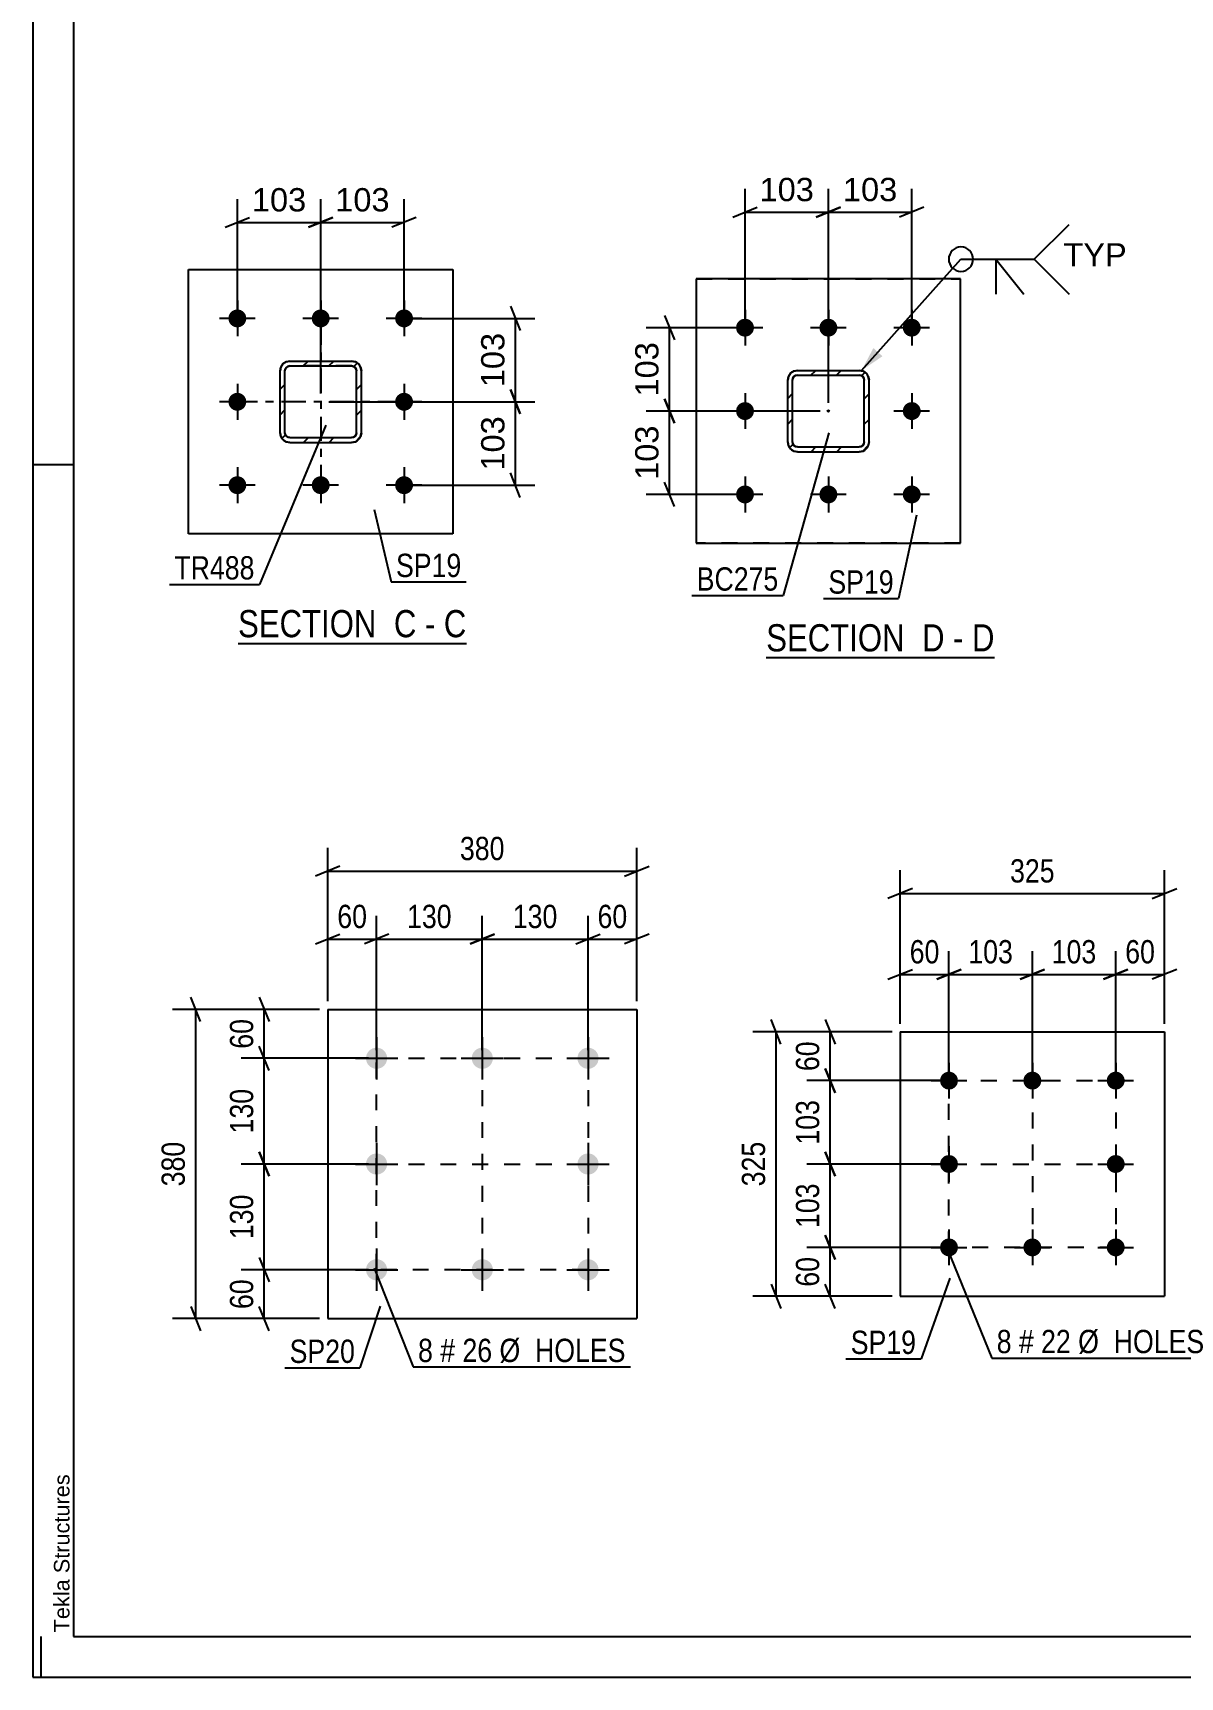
# Model space of a CAD drawing. Header units: millimetres. Extents: x 0 to 841, y 0 to 594.
# Drawn here: x 0 to 141.1, y 0 to 202.1 of the extents above; entities that cross this region are included whole.
import ezdxf

# ---------------------------------------------------------------- set-up
doc = ezdxf.new("R2010")
doc.units = ezdxf.units.MM
doc.linetypes.add('DXK_LINE_DOT2', pattern=[3.9198, 1.9599, -1.9599])
doc.linetypes.add('DXK_LINE_DOT3', pattern=[5.9187, 2.979, -0.9799, 0.9799, -0.9799])
doc.styles.add('Arial', font='ARIAL.TTF', dxfattribs={"height": 0.2})
doc.styles.add('Arial Narrow', font='ARIALN.TTF', dxfattribs={"height": 0.2})

# ---------------------------------------------------------------- blocks, each defined once
blk = doc.blocks.new('Unknown-318895815-1115')
at = {"color": 5, "linetype": 'Continuous'}
for p, q in [((0, 594), (0, 0)), ((5, 589), (5, 5)), ((5, 149), (0, 149)), ((1, 0), (1, 5)), ((5, 5), (836, 5)), ((0, 0), (841, 0))]:
    blk.add_line(p, q, dxfattribs=at)
at = {"color": 174, "linetype": 'Continuous', "style": 'Arial'}
blk.add_text('Tekla Structures', height=1.9102, rotation=90, dxfattribs=at).set_placement((4.5, 5.5))
blk = doc.blocks.new('Unknown-318895815-13 - 5243')
at = {"color": 6, "linetype": 'Continuous'}
blk.add_line((25.23, 127.07), (53.3, 127.07), dxfattribs=at)
at = {"color": 0, "linetype": 'Continuous'}
for points in [[(43.34, 127.82), (43.34, 131.32), (25.23, 131.32), (25.23, 127.82)], [(47.16, 127.82), (47.16, 131.32), (44.39, 131.32), (44.39, 127.82)], [(49.48, 127.82), (49.48, 131.32), (48.21, 131.32), (48.21, 127.82)], [(53.3, 127.82), (53.3, 131.32), (50.53, 131.32), (50.53, 127.82)]]:
    blk.add_wipeout(points, dxfattribs=at)
at = {"color": 7, "linetype": 'Continuous', "style": 'Arial Narrow'}
for s, p in [('SECTION ', (25.23, 127.82)), ('C', (44.39, 127.82)), ('C', (50.53, 127.82)), ('-', (48.21, 127.82))]:
    blk.add_text(s, height=3.34, dxfattribs=at).set_placement(p)
blk = doc.blocks.new('Unknown-318895815-16 - 5022')
at = {"color": 6, "linetype": 'Continuous'}
blk.add_line((90.17, 125.33), (118.24, 125.33), dxfattribs=at)
at = {"color": 0, "linetype": 'Continuous'}
for points in [[(108.28, 126.08), (108.28, 129.58), (90.17, 129.58), (90.17, 126.08)], [(112.09, 126.08), (112.09, 129.58), (109.33, 129.58), (109.33, 126.08)], [(114.42, 126.08), (114.42, 129.58), (113.14, 129.58), (113.14, 126.08)], [(118.24, 126.08), (118.24, 129.58), (115.47, 129.58), (115.47, 126.08)]]:
    blk.add_wipeout(points, dxfattribs=at)
at = {"color": 7, "linetype": 'Continuous', "style": 'Arial Narrow'}
for s, p in [('SECTION ', (90.17, 126.08)), ('D', (109.33, 126.08)), ('D', (115.47, 126.08)), ('-', (113.14, 126.08))]:
    blk.add_text(s, height=3.34, dxfattribs=at).set_placement(p)
blk = doc.blocks.new('Part-318895815-5399 - 5243')
at = {"linetype": 'Continuous'}
h = blk.add_hatch(dxfattribs=at)
h.set_pattern_fill('', scale=0.7, style=0, pattern_type=0)
h.set_pattern_definition([(45, (39.6536, 151.8512), (-1.57154, 1.57154), [])])
h.paths.add_polyline_path([(39.19, 151.76), (39.65, 151.85), (40.04, 152.11), (40.3, 152.5), (40.39, 152.96), (40.39, 160.56), (40.3, 161.02), (40.04, 161.41), (39.65, 161.67), (39.19, 161.76), (31.59, 161.76), (31.14, 161.67), (30.75, 161.41), (30.49, 161.02), (30.39, 160.56), (30.39, 152.96), (30.49, 152.5), (30.75, 152.11), (31.14, 151.85), (31.59, 151.76)])
h.paths.add_polyline_path([(31.59, 152.36), (31.36, 152.41), (31.17, 152.54), (31.04, 152.73), (30.99, 152.96), (30.99, 160.56), (31.04, 160.79), (31.17, 160.98), (31.36, 161.11), (31.59, 161.16), (39.19, 161.16), (39.42, 161.11), (39.62, 160.98), (39.75, 160.79), (39.79, 160.56), (39.79, 152.96), (39.75, 152.73), (39.62, 152.54), (39.42, 152.41), (39.19, 152.36)])
at = {"color": 7, "linetype": 'DXK_LINE_DOT3'}
for p, q in [((35.39, 166.76), (35.39, 146.76)), ((45.39, 156.76), (25.39, 156.76))]:
    blk.add_line(p, q, dxfattribs=at)
at = {"color": 7, "linetype": 'DXK_LINE_DOT2'}
for p, q in [((31.14, 161.67), (31.59, 161.76)), ((31.59, 161.76), (39.19, 161.76)), ((39.19, 161.76), (39.65, 161.67)), ((30.39, 160.56), (30.49, 161.02)), ((30.39, 152.96), (30.39, 160.56)), ((31.04, 160.79), (30.99, 160.56)), ((30.99, 152.96), (30.99, 160.56)), ((31.17, 160.98), (31.04, 160.79)), ((31.36, 161.11), (31.17, 160.98)), ((31.59, 161.16), (31.36, 161.11)), ((39.19, 161.16), (31.59, 161.16)), ((39.42, 161.11), (39.19, 161.16)), ((39.62, 160.98), (39.42, 161.11)), ((39.75, 160.79), (39.62, 160.98)), ((39.79, 160.56), (39.75, 160.79)), ((39.79, 152.96), (39.79, 160.56)), ((40.3, 161.02), (40.39, 160.56)), ((40.39, 152.96), (40.39, 160.56)), ((30.49, 152.5), (30.39, 152.96)), ((30.99, 152.96), (31.04, 152.73)), ((31.04, 152.73), (31.17, 152.54)), ((31.59, 151.76), (31.14, 151.85)), ((31.17, 152.54), (31.36, 152.41)), ((31.36, 152.41), (31.59, 152.36)), ((31.59, 152.36), (39.19, 152.36)), ((31.59, 151.76), (39.19, 151.76)), ((39.19, 152.36), (39.42, 152.41)), ((39.65, 151.85), (39.19, 151.76)), ((39.42, 152.41), (39.62, 152.54)), ((39.62, 152.54), (39.75, 152.73)), ((39.75, 152.73), (39.79, 152.96)), ((40.39, 152.96), (40.3, 152.5))]:
    blk.add_line(p, q, dxfattribs=at)
at = {"color": 2, "linetype": 'Continuous'}
for p, q in [((31.59, 161.76), (31.14, 161.67)), ((31.59, 161.76), (39.19, 161.76)), ((39.65, 161.67), (39.19, 161.76)), ((30.49, 161.02), (30.39, 160.56)), ((30.39, 152.96), (30.39, 160.56)), ((30.99, 160.56), (31.04, 160.79)), ((30.99, 152.96), (30.99, 160.56)), ((31.04, 160.79), (31.17, 160.98)), ((31.17, 160.98), (31.36, 161.11)), ((31.36, 161.11), (31.59, 161.16)), ((31.59, 161.16), (39.19, 161.16)), ((39.19, 161.16), (39.42, 161.11)), ((39.42, 161.11), (39.62, 160.98)), ((39.62, 160.98), (39.75, 160.79)), ((39.75, 160.79), (39.79, 160.56)), ((39.79, 152.96), (39.79, 160.56)), ((40.39, 160.56), (40.3, 161.02)), ((40.39, 152.96), (40.39, 160.56)), ((30.39, 152.96), (30.49, 152.5)), ((31.04, 152.73), (30.99, 152.96)), ((31.17, 152.54), (31.04, 152.73)), ((31.14, 151.85), (31.59, 151.76)), ((31.36, 152.41), (31.17, 152.54)), ((31.59, 152.36), (31.36, 152.41)), ((31.59, 152.36), (39.19, 152.36)), ((31.59, 151.76), (39.19, 151.76)), ((39.42, 152.41), (39.19, 152.36)), ((39.19, 151.76), (39.65, 151.85)), ((39.62, 152.54), (39.42, 152.41)), ((39.75, 152.73), (39.62, 152.54)), ((39.79, 152.96), (39.75, 152.73)), ((40.3, 152.5), (40.39, 152.96))]:
    blk.add_line(p, q, dxfattribs=at)
at = {"color": 7, "linetype": 'DXK_LINE_DOT2'}
for centre, start, end in [((31.59, 160.56), 112.5, 157.5), ((39.19, 160.56), 22.5, 67.5), ((31.59, 152.96), 202.5, 247.5), ((39.19, 152.96), 292.5, 337.5)]:
    blk.add_arc(centre, 1.2, start, end, dxfattribs=at)
at = {"color": 2, "linetype": 'Continuous'}
for centre, start, end in [((31.59, 160.56), 112.5, 157.5), ((39.19, 160.56), 22.5, 67.5), ((31.59, 152.96), 202.5, 247.5), ((39.19, 152.96), 292.5, 337.5)]:
    blk.add_arc(centre, 1.2, start, end, dxfattribs=at)
blk = doc.blocks.new('Bolt-318895815-5272 - 5243')
at = {"linetype": 'Continuous'}
for points in [[(26.24, 167.01, -1), (24.04, 167.01, -1)], [(36.49, 167.01, -1), (34.29, 167.01, -1)], [(46.74, 167.01, -1), (44.54, 167.01, -1)], [(26.24, 156.76, -1), (24.04, 156.76, -1)], [(46.74, 156.76, -1), (44.54, 156.76, -1)], [(26.24, 146.51, -1), (24.04, 146.51, -1)], [(36.49, 146.51, -1), (34.29, 146.51, -1)], [(46.74, 146.51, -1), (44.54, 146.51, -1)]]:
    blk.add_hatch(color=1, dxfattribs=at).paths.add_polyline_path(points)
at = {"color": 1, "linetype": 'Continuous'}
for p, q in [((25.14, 169.21), (25.14, 164.81)), ((35.39, 169.21), (35.39, 164.81)), ((45.64, 169.21), (45.64, 164.81)), ((27.34, 167.01), (22.94, 167.01)), ((37.59, 167.01), (33.19, 167.01)), ((47.84, 167.01), (43.44, 167.01)), ((25.14, 158.96), (25.14, 154.56)), ((45.64, 158.96), (45.64, 154.56)), ((27.34, 156.76), (22.94, 156.76)), ((47.84, 156.76), (43.44, 156.76)), ((25.14, 148.71), (25.14, 144.31)), ((35.39, 148.71), (35.39, 144.31)), ((45.64, 148.71), (45.64, 144.31)), ((27.34, 146.51), (22.94, 146.51)), ((37.59, 146.51), (33.19, 146.51)), ((47.84, 146.51), (43.44, 146.51))]:
    blk.add_line(p, q, dxfattribs=at)
blk = doc.blocks.new('Part-318895815-5382 - 5243')
at = {"color": 2, "linetype": 'Continuous'}
for p, q in [((19.14, 173.01), (51.64, 173.01)), ((19.14, 140.51), (19.14, 173.01)), ((51.64, 173.01), (51.64, 140.51)), ((51.64, 140.51), (19.14, 140.51))]:
    blk.add_line(p, q, dxfattribs=at)
blk = doc.blocks.new('Bolt-318895815-5025 - 5022')
at = {"linetype": 'Continuous'}
for points in [[(88.66, 165.87, -1), (86.46, 165.87, -1)], [(98.91, 165.87, -1), (96.71, 165.87, -1)], [(109.16, 165.87, -1), (106.96, 165.87, -1)], [(88.66, 155.62, -1), (86.46, 155.62, -1)], [(109.16, 155.62, -1), (106.96, 155.62, -1)], [(88.66, 145.37, -1), (86.46, 145.37, -1)], [(98.91, 145.37, -1), (96.71, 145.37, -1)], [(109.16, 145.37, -1), (106.96, 145.37, -1)]]:
    blk.add_hatch(color=1, dxfattribs=at).paths.add_polyline_path(points)
at = {"color": 1, "linetype": 'Continuous'}
for p, q in [((87.56, 168.07), (87.56, 163.67)), ((97.81, 168.07), (97.81, 163.67)), ((108.06, 168.07), (108.06, 163.67)), ((89.76, 165.87), (85.36, 165.87)), ((100.01, 165.87), (95.61, 165.87)), ((110.26, 165.87), (105.86, 165.87)), ((87.56, 157.82), (87.56, 153.42)), ((108.06, 157.82), (108.06, 153.42)), ((89.76, 155.62), (85.36, 155.62)), ((110.26, 155.62), (105.86, 155.62)), ((87.56, 147.57), (87.56, 143.17)), ((97.81, 147.57), (97.81, 143.17)), ((108.06, 147.57), (108.06, 143.17)), ((89.76, 145.37), (85.36, 145.37)), ((100.01, 145.37), (95.61, 145.37)), ((110.26, 145.37), (105.86, 145.37))]:
    blk.add_line(p, q, dxfattribs=at)
blk = doc.blocks.new('Part-318895815-5088 - 5022')
at = {"linetype": 'Continuous'}
h = blk.add_hatch(dxfattribs=at)
h.set_pattern_fill('', scale=0.7, style=0, pattern_type=0)
h.set_pattern_definition([(45, (102.0666, 150.7135), (-1.57154, 1.57154), [])])
h.paths.add_polyline_path([(101.61, 150.62), (102.07, 150.71), (102.46, 150.97), (102.72, 151.36), (102.81, 151.82), (102.81, 159.42), (102.72, 159.88), (102.46, 160.27), (102.07, 160.53), (101.61, 160.62), (94.01, 160.62), (93.55, 160.53), (93.16, 160.27), (92.9, 159.88), (92.81, 159.42), (92.81, 151.82), (92.9, 151.36), (93.16, 150.97), (93.55, 150.71), (94.01, 150.62)])
h.paths.add_polyline_path([(94.01, 151.22), (93.78, 151.27), (93.58, 151.4), (93.45, 151.59), (93.41, 151.82), (93.41, 159.42), (93.45, 159.65), (93.58, 159.85), (93.78, 159.98), (94.01, 160.02), (101.61, 160.02), (101.84, 159.98), (102.03, 159.85), (102.16, 159.65), (102.21, 159.42), (102.21, 151.82), (102.16, 151.59), (102.03, 151.4), (101.84, 151.27), (101.61, 151.22)])
blk.add_hatch(color=246, dxfattribs=at).paths.add_polyline_path([(97.81, 155.52, -1), (97.81, 155.72, -1)])
at = {"color": 7, "linetype": 'DXK_LINE_DOT2'}
for p, q in [((92.81, 159.42), (92.9, 159.88)), ((93.58, 159.85), (93.45, 159.65)), ((93.55, 160.53), (94.01, 160.62)), ((93.78, 159.98), (93.58, 159.85)), ((94.01, 160.02), (93.78, 159.98)), ((94.01, 160.62), (101.61, 160.62)), ((94.01, 160.02), (101.61, 160.02)), ((101.61, 160.62), (102.07, 160.53)), ((101.84, 159.98), (101.61, 160.02)), ((102.03, 159.85), (101.84, 159.98)), ((102.16, 159.65), (102.03, 159.85)), ((102.72, 159.88), (102.81, 159.42)), ((92.81, 151.82), (92.81, 159.42)), ((93.45, 159.65), (93.41, 159.42)), ((93.41, 151.82), (93.41, 159.42)), ((102.21, 159.42), (102.16, 159.65)), ((102.21, 151.82), (102.21, 159.42)), ((102.81, 151.82), (102.81, 159.42)), ((92.9, 151.36), (92.81, 151.82)), ((93.41, 151.82), (93.45, 151.59)), ((93.45, 151.59), (93.58, 151.4)), ((102.03, 151.4), (102.16, 151.59)), ((102.16, 151.59), (102.21, 151.82)), ((102.81, 151.82), (102.72, 151.36)), ((94.01, 150.62), (93.55, 150.71)), ((93.58, 151.4), (93.78, 151.27)), ((93.78, 151.27), (94.01, 151.22)), ((94.01, 151.22), (101.61, 151.22)), ((94.01, 150.62), (101.61, 150.62)), ((101.61, 151.22), (101.84, 151.27)), ((102.07, 150.71), (101.61, 150.62)), ((101.84, 151.27), (102.03, 151.4))]:
    blk.add_line(p, q, dxfattribs=at)
at = {"color": 2, "linetype": 'Continuous'}
for p, q in [((92.9, 159.88), (92.81, 159.42)), ((93.45, 159.65), (93.58, 159.85)), ((94.01, 160.62), (93.55, 160.53)), ((93.58, 159.85), (93.78, 159.98)), ((93.78, 159.98), (94.01, 160.02)), ((94.01, 160.62), (94.01, 160.62)), ((94.01, 160.62), (101.61, 160.62)), ((94.01, 160.02), (94.01, 160.02)), ((94.01, 160.02), (101.61, 160.02)), ((101.61, 160.62), (101.61, 160.62)), ((102.07, 160.53), (101.61, 160.62)), ((101.61, 160.02), (101.61, 160.02)), ((101.61, 160.02), (101.84, 159.98)), ((101.84, 159.98), (102.03, 159.85)), ((102.03, 159.85), (102.16, 159.65)), ((102.81, 159.42), (102.72, 159.88)), ((92.81, 159.42), (92.81, 159.42)), ((92.81, 151.82), (92.81, 159.42)), ((93.41, 159.42), (93.45, 159.65)), ((93.41, 159.42), (93.41, 159.42)), ((93.41, 151.82), (93.41, 159.42)), ((102.16, 159.65), (102.21, 159.42)), ((102.21, 159.42), (102.21, 159.42)), ((102.21, 151.82), (102.21, 159.42)), ((102.81, 159.42), (102.81, 159.42)), ((102.81, 151.82), (102.81, 159.42)), ((92.81, 151.82), (92.81, 151.82)), ((92.81, 151.82), (92.9, 151.36)), ((93.41, 151.82), (93.41, 151.82)), ((93.45, 151.59), (93.41, 151.82)), ((93.58, 151.4), (93.45, 151.59)), ((102.16, 151.59), (102.03, 151.4)), ((102.21, 151.82), (102.16, 151.59)), ((102.21, 151.82), (102.21, 151.82)), ((102.72, 151.36), (102.81, 151.82)), ((102.81, 151.82), (102.81, 151.82)), ((93.55, 150.71), (94.01, 150.62)), ((93.78, 151.27), (93.58, 151.4)), ((94.01, 151.22), (93.78, 151.27)), ((94.01, 151.22), (94.01, 151.22)), ((94.01, 151.22), (101.61, 151.22)), ((94.01, 150.62), (94.01, 150.62)), ((94.01, 150.62), (101.61, 150.62)), ((101.84, 151.27), (101.61, 151.22)), ((101.61, 151.22), (101.61, 151.22)), ((101.61, 150.62), (102.07, 150.71)), ((101.61, 150.62), (101.61, 150.62)), ((102.03, 151.4), (101.84, 151.27))]:
    blk.add_line(p, q, dxfattribs=at)
at = {"color": 7, "linetype": 'DXK_LINE_DOT3'}
blk.add_line((97.81, 155.62), (97.81, 155.62), dxfattribs=at)
at = {"color": 246, "linetype": 'DXK_LINE_DOT2'}
blk.add_line((97.81, 155.62), (97.81, 155.62), dxfattribs=at)
at = {"color": 246, "linetype": 'Continuous'}
blk.add_circle((97.81, 155.62), 0.1, dxfattribs=at)
at = {"color": 7, "linetype": 'DXK_LINE_DOT2'}
for centre, start, end in [((94.01, 159.42), 112.5, 157.5), ((101.61, 159.42), 22.5, 67.5), ((94.01, 151.82), 202.5, 247.5), ((101.61, 151.82), 292.5, 337.5)]:
    blk.add_arc(centre, 1.2, start, end, dxfattribs=at)
at = {"color": 2, "linetype": 'Continuous'}
for centre, start, end in [((94.01, 159.42), 112.5, 157.5), ((101.61, 159.42), 22.5, 67.5), ((94.01, 151.82), 202.5, 247.5), ((101.61, 151.82), 292.5, 337.5)]:
    blk.add_arc(centre, 1.2, start, end, dxfattribs=at)
blk = doc.blocks.new('Part-318895815-5139 - 5022')
at = {"color": 2, "linetype": 'Continuous'}
for p, q in [((81.56, 171.87), (81.56, 139.37)), ((114.06, 171.87), (81.56, 171.87)), ((114.06, 139.37), (114.06, 171.87)), ((81.56, 139.37), (114.06, 139.37))]:
    blk.add_line(p, q, dxfattribs=at)
at = {"color": 7, "linetype": 'DXK_LINE_DOT2'}
for p, q in [((81.56, 171.87), (114.06, 171.87)), ((114.06, 139.37), (81.56, 139.37))]:
    blk.add_line(p, q, dxfattribs=at)
blk = doc.blocks.new('Part-318895815-6157 - 6151')
at = {"color": 2, "linetype": 'Continuous'}
for p, q in [((106.64, 79.32), (106.64, 46.82)), ((106.64, 79.32), (139.14, 79.32)), ((139.14, 79.32), (139.14, 46.82)), ((106.64, 46.82), (139.14, 46.82))]:
    blk.add_line(p, q, dxfattribs=at)
blk = doc.blocks.new('Bolt-318895815-6190 - 6151')
at = {"linetype": 'Continuous'}
for points in [[(112.64, 74.42, -1), (112.64, 72.22, -1)], [(122.89, 74.42, -1), (122.89, 72.22, -1)], [(133.14, 74.42, -1), (133.14, 72.22, -1)], [(112.64, 64.17, -1), (112.64, 61.97, -1)], [(133.14, 64.17, -1), (133.14, 61.97, -1)], [(112.64, 53.92, -1), (112.64, 51.72, -1)], [(122.89, 53.92, -1), (122.89, 51.72, -1)], [(133.14, 53.92, -1), (133.14, 51.72, -1)]]:
    blk.add_hatch(color=1, dxfattribs=at).paths.add_polyline_path(points)
at = {"color": 1, "linetype": 'Continuous'}
for p, q in [((112.64, 75.52), (112.64, 71.12)), ((122.89, 75.52), (122.89, 71.12)), ((133.14, 75.52), (133.14, 71.12)), ((110.44, 73.32), (114.84, 73.32)), ((120.69, 73.32), (125.09, 73.32)), ((130.94, 73.32), (135.34, 73.32)), ((112.64, 65.27), (112.64, 60.87)), ((133.14, 65.27), (133.14, 60.87)), ((110.44, 63.07), (114.84, 63.07)), ((130.94, 63.07), (135.34, 63.07)), ((112.64, 55.02), (112.64, 50.62)), ((122.89, 55.02), (122.89, 50.62)), ((133.14, 55.02), (133.14, 50.62)), ((110.44, 52.82), (114.84, 52.82)), ((120.69, 52.82), (125.09, 52.82)), ((130.94, 52.82), (135.34, 52.82))]:
    blk.add_line(p, q, dxfattribs=at)
blk = doc.blocks.new('Part-318895815-6489 - 6483')
at = {"color": 2, "linetype": 'Continuous'}
for p, q in [((36.26, 82.07), (36.26, 44.07)), ((36.26, 82.07), (74.26, 82.07)), ((74.26, 82.07), (74.26, 44.07)), ((36.26, 44.07), (74.26, 44.07))]:
    blk.add_line(p, q, dxfattribs=at)
blk = doc.blocks.new('Bolt-318895815-6522 - 6483')
at = {"linetype": 'Continuous'}
for points in [[(42.26, 77.37, -1), (42.26, 74.77, -1)], [(55.26, 77.37, -1), (55.26, 74.77, -1)], [(68.26, 77.37, -1), (68.26, 74.77, -1)], [(42.26, 64.37, -1), (42.26, 61.77, -1)], [(68.26, 64.37, -1), (68.26, 61.77, -1)], [(42.26, 51.37, -1), (42.26, 48.77, -1)], [(55.26, 51.37, -1), (55.26, 48.77, -1)], [(68.26, 51.37, -1), (68.26, 48.77, -1)]]:
    blk.add_hatch(color=1, dxfattribs=at).paths.add_polyline_path(points)
at = {"color": 1, "linetype": 'Continuous'}
for p, q in [((42.26, 78.67), (42.26, 73.47)), ((55.26, 78.67), (55.26, 73.47)), ((68.26, 78.67), (68.26, 73.47)), ((39.66, 76.07), (44.86, 76.07)), ((52.66, 76.07), (57.86, 76.07)), ((65.66, 76.07), (70.86, 76.07)), ((42.26, 65.67), (42.26, 60.47)), ((68.26, 65.67), (68.26, 60.47)), ((39.66, 63.07), (44.86, 63.07)), ((65.66, 63.07), (70.86, 63.07)), ((42.26, 52.67), (42.26, 47.47)), ((55.26, 52.67), (55.26, 47.47)), ((68.26, 52.67), (68.26, 47.47)), ((39.66, 50.07), (44.86, 50.07)), ((52.66, 50.07), (57.86, 50.07)), ((65.66, 50.07), (70.86, 50.07))]:
    blk.add_line(p, q, dxfattribs=at)
blk = doc.blocks.new('Rectangle-318895815-6281 - 6151')
at = {"color": 1, "linetype": 'DXK_LINE_DOT2'}
blk.add_lwpolyline([(112.64, 73.32), (133.14, 73.32), (133.14, 52.82), (112.64, 52.82), (112.64, 73.32)], close=True, dxfattribs=at)
blk = doc.blocks.new('Rectangle-318895815-6609 - 6483')
at = {"color": 1, "linetype": 'DXK_LINE_DOT2'}
blk.add_lwpolyline([(42.26, 76.07), (68.26, 76.07), (68.26, 50.07), (42.26, 50.07), (42.26, 76.07)], close=True, dxfattribs=at)
blk = doc.blocks.new('Line-318895815-6263 - 6151')
at = {"color": 1, "linetype": 'DXK_LINE_DOT2'}
blk.add_line((112.64, 63.07), (133.14, 63.07), dxfattribs=at)
blk = doc.blocks.new('Line-318895815-6595 - 6483')
at = {"color": 1, "linetype": 'DXK_LINE_DOT2'}
blk.add_line((42.26, 63.07), (68.26, 63.07), dxfattribs=at)
blk = doc.blocks.new('Line-318895815-6270 - 6151')
at = {"color": 1, "linetype": 'DXK_LINE_DOT2'}
blk.add_line((122.89, 73.32), (122.89, 51.82), dxfattribs=at)
blk = doc.blocks.new('Line-318895815-6602 - 6483')
at = {"color": 1, "linetype": 'DXK_LINE_DOT2'}
blk.add_line((55.26, 76.07), (55.26, 50.07), dxfattribs=at)
blk = doc.blocks.new('StraightDimension-318895815-5459 - 5243')
at = {"color": 7, "linetype": 'Continuous'}
for p, q in [((58.73, 168.51), (59.93, 165.51)), ((46.64, 167.01), (61.73, 167.01)), ((59.33, 156.76), (59.33, 167.01)), ((59.93, 155.26), (58.73, 158.26)), ((36.39, 156.76), (61.73, 156.76))]:
    blk.add_line(p, q, dxfattribs=at)
at = {"color": 0}
blk.add_wipeout([(58.58, 165.82), (54.38, 165.82), (54.38, 157.95), (58.58, 157.95)], dxfattribs=at)
at = {"color": 3, "style": 'Arial'}
blk.add_text('103', height=2.865, rotation=90.0002, dxfattribs=at).set_placement((57.98, 158.55))
blk = doc.blocks.new('StraightDimension-318895815-5413 - 5243')
at = {"color": 7, "linetype": 'Continuous'}
for p, q in [((25.14, 168.01), (25.14, 181.66)), ((35.39, 157.76), (35.39, 181.66)), ((23.64, 178.21), (26.64, 179.41)), ((25.14, 178.81), (35.39, 178.81)), ((36.89, 179.41), (33.89, 178.21))]:
    blk.add_line(p, q, dxfattribs=at)
at = {"color": 0}
blk.add_wipeout([(34.2, 179.56), (34.2, 183.76), (26.33, 183.76), (26.33, 179.56)], dxfattribs=at)
at = {"color": 3, "style": 'Arial'}
blk.add_text('103', height=2.865, dxfattribs=at).set_placement((26.93, 180.16))
blk = doc.blocks.new('StraightDimension-318895815-5428 - 5243')
at = {"color": 7, "linetype": 'Continuous'}
for p, q in [((35.39, 157.76), (35.39, 181.66)), ((45.64, 168.01), (45.64, 181.66)), ((33.89, 178.21), (36.89, 179.41)), ((35.39, 178.81), (45.64, 178.81)), ((47.14, 179.41), (44.14, 178.21))]:
    blk.add_line(p, q, dxfattribs=at)
at = {"color": 0}
blk.add_wipeout([(44.45, 179.56), (44.45, 183.76), (36.58, 183.76), (36.58, 179.56)], dxfattribs=at)
at = {"color": 3, "style": 'Arial'}
blk.add_text('103', height=2.865, dxfattribs=at).set_placement((37.18, 180.16))
blk = doc.blocks.new('StraightDimension-318895815-5444 - 5243')
at = {"color": 7, "linetype": 'Continuous'}
for p, q in [((58.73, 158.26), (59.93, 155.26)), ((36.39, 156.76), (61.73, 156.76)), ((59.33, 146.51), (59.33, 156.76)), ((59.93, 145.01), (58.73, 148.01)), ((46.64, 146.51), (61.73, 146.51))]:
    blk.add_line(p, q, dxfattribs=at)
at = {"color": 0}
blk.add_wipeout([(58.58, 155.57), (54.38, 155.57), (54.38, 147.7), (58.58, 147.7)], dxfattribs=at)
at = {"color": 3, "style": 'Arial'}
blk.add_text('103', height=2.865, rotation=90.0002, dxfattribs=at).set_placement((57.98, 148.3))
blk = doc.blocks.new('StraightDimension-318895815-5201 - 5022')
at = {"color": 7, "linetype": 'Continuous'}
for p, q in [((87.56, 166.87), (87.56, 182.92)), ((97.81, 156.62), (97.81, 182.92)), ((86.06, 179.47), (89.06, 180.67)), ((87.56, 180.07), (97.81, 180.07)), ((99.31, 180.67), (96.31, 179.47))]:
    blk.add_line(p, q, dxfattribs=at)
at = {"color": 0}
blk.add_wipeout([(96.62, 180.82), (96.62, 185.02), (88.75, 185.02), (88.75, 180.82)], dxfattribs=at)
at = {"color": 3, "style": 'Arial'}
blk.add_text('103', height=2.865, dxfattribs=at).set_placement((89.35, 181.42))
blk = doc.blocks.new('StraightDimension-318895815-5192 - 5022')
at = {"color": 7, "linetype": 'Continuous'}
for p, q in [((97.81, 156.62), (97.81, 182.92)), ((108.06, 166.87), (108.06, 182.92)), ((96.31, 179.47), (99.31, 180.67)), ((97.81, 180.07), (108.06, 180.07)), ((109.56, 180.67), (106.56, 179.47))]:
    blk.add_line(p, q, dxfattribs=at)
at = {"color": 0}
blk.add_wipeout([(106.87, 180.82), (106.87, 185.02), (99, 185.02), (99, 180.82)], dxfattribs=at)
at = {"color": 3, "style": 'Arial'}
blk.add_text('103', height=2.865, dxfattribs=at).set_placement((99.6, 181.42))
blk = doc.blocks.new('StraightDimension-318895815-5211 - 5022')
at = {"color": 7, "linetype": 'Continuous'}
for p, q in [((96.81, 155.62), (75.42, 155.62)), ((77.67, 157.12), (78.87, 154.12)), ((78.27, 145.37), (78.27, 155.62)), ((78.87, 143.87), (77.67, 146.87)), ((86.56, 145.37), (75.42, 145.37))]:
    blk.add_line(p, q, dxfattribs=at)
at = {"color": 0}
blk.add_wipeout([(77.52, 154.43), (73.32, 154.43), (73.32, 146.56), (77.52, 146.56)], dxfattribs=at)
at = {"color": 3, "style": 'Arial'}
blk.add_text('103', height=2.865, rotation=90.0002, dxfattribs=at).set_placement((76.92, 147.16))
blk = doc.blocks.new('StraightDimension-318895815-5220 - 5022')
at = {"color": 7, "linetype": 'Continuous'}
for p, q in [((86.56, 165.87), (75.42, 165.87)), ((77.67, 167.37), (78.87, 164.37)), ((78.27, 155.62), (78.27, 165.87)), ((96.81, 155.62), (75.42, 155.62)), ((78.87, 154.12), (77.67, 157.12))]:
    blk.add_line(p, q, dxfattribs=at)
at = {"color": 0}
blk.add_wipeout([(77.52, 164.68), (73.32, 164.68), (73.32, 156.81), (77.52, 156.81)], dxfattribs=at)
at = {"color": 3, "style": 'Arial'}
blk.add_text('103', height=2.865, rotation=90.0002, dxfattribs=at).set_placement((76.92, 157.41))
blk = doc.blocks.new('StraightDimension-318895815-6217 - 6151')
at = {"color": 7, "linetype": 'Continuous'}
for p, q in [((105.64, 79.32), (88.53, 79.32)), ((91.98, 77.82), (90.78, 80.82)), ((91.38, 46.82), (91.38, 79.32)), ((105.64, 46.82), (88.53, 46.82)), ((90.78, 48.32), (91.98, 45.32))]:
    blk.add_line(p, q, dxfattribs=at)
at = {"color": 0}
blk.add_wipeout([(90.63, 66.41), (86.43, 66.41), (86.43, 59.73), (90.63, 59.73)], dxfattribs=at)
at = {"color": 3, "style": 'Arial Narrow'}
blk.add_text('325', height=2.863, rotation=90.0002, dxfattribs=at).set_placement((90.03, 60.33))
blk = doc.blocks.new('StraightDimension-318895815-22319 - 6151')
at = {"color": 7, "linetype": 'Continuous'}
for p, q in [((112.64, 74.32), (112.64, 89.23)), ((122.89, 74.32), (122.89, 89.23)), ((111.14, 85.78), (114.14, 86.98)), ((124.39, 86.98), (121.39, 85.78)), ((112.64, 86.38), (122.89, 86.38))]:
    blk.add_line(p, q, dxfattribs=at)
at = {"color": 0}
blk.add_wipeout([(121.11, 87.13), (121.11, 91.33), (114.42, 91.33), (114.42, 87.13)], dxfattribs=at)
at = {"color": 3, "style": 'Arial Narrow'}
blk.add_text('103', height=2.863, dxfattribs=at).set_placement((115.02, 87.73))
blk = doc.blocks.new('StraightDimension-318895815-6192 - 6151')
at = {"color": 7, "linetype": 'Continuous'}
for p, q in [((105.64, 79.32), (95.18, 79.32)), ((97.43, 80.82), (98.63, 77.82)), ((98.03, 73.32), (98.03, 79.32)), ((98.63, 71.82), (97.43, 74.82)), ((111.64, 73.32), (95.18, 73.32))]:
    blk.add_line(p, q, dxfattribs=at)
at = {"color": 0}
blk.add_wipeout([(97.28, 78.75), (93.08, 78.75), (93.08, 73.89), (97.28, 73.89)], dxfattribs=at)
at = {"color": 3, "style": 'Arial Narrow'}
blk.add_text('60', height=2.863, rotation=90.0002, dxfattribs=at).set_placement((96.68, 74.49))
blk = doc.blocks.new('StraightDimension-318895815-6202 - 6151')
at = {"color": 7, "linetype": 'Continuous'}
for p, q in [((111.64, 52.82), (95.18, 52.82)), ((97.43, 54.32), (98.63, 51.32)), ((98.03, 46.82), (98.03, 52.82)), ((105.64, 46.82), (95.18, 46.82)), ((98.63, 45.32), (97.43, 48.32))]:
    blk.add_line(p, q, dxfattribs=at)
at = {"color": 0}
blk.add_wipeout([(97.28, 52.25), (93.08, 52.25), (93.08, 47.39), (97.28, 47.39)], dxfattribs=at)
at = {"color": 3, "style": 'Arial Narrow'}
blk.add_text('60', height=2.863, rotation=90.0002, dxfattribs=at).set_placement((96.68, 47.99))
blk = doc.blocks.new('StraightDimension-318895815-6228 - 6151')
at = {"color": 7, "linetype": 'Continuous'}
for p, q in [((133.14, 74.32), (133.14, 89.23)), ((139.14, 80.32), (139.14, 89.23)), ((131.64, 85.78), (134.64, 86.98)), ((140.64, 86.98), (137.64, 85.78)), ((133.14, 86.38), (139.14, 86.38))]:
    blk.add_line(p, q, dxfattribs=at)
at = {"color": 0}
blk.add_wipeout([(138.57, 87.13), (138.57, 91.33), (133.71, 91.33), (133.71, 87.13)], dxfattribs=at)
at = {"color": 3, "style": 'Arial Narrow'}
blk.add_text('60', height=2.863, dxfattribs=at).set_placement((134.31, 87.73))
blk = doc.blocks.new('StraightDimension-318895815-6238 - 6151')
at = {"color": 7, "linetype": 'Continuous'}
for p, q in [((106.64, 80.32), (106.64, 89.23)), ((112.64, 74.32), (112.64, 89.23)), ((105.14, 85.78), (108.14, 86.98)), ((114.14, 86.98), (111.14, 85.78)), ((106.64, 86.38), (112.64, 86.38))]:
    blk.add_line(p, q, dxfattribs=at)
at = {"color": 0}
blk.add_wipeout([(112.07, 87.13), (112.07, 91.33), (107.21, 91.33), (107.21, 87.13)], dxfattribs=at)
at = {"color": 3, "style": 'Arial Narrow'}
blk.add_text('60', height=2.863, dxfattribs=at).set_placement((107.81, 87.73))
blk = doc.blocks.new('StraightDimension-318895815-6253 - 6151')
at = {"color": 7, "linetype": 'Continuous'}
for p, q in [((106.64, 80.32), (106.64, 99.17)), ((139.14, 80.32), (139.14, 99.17)), ((108.14, 96.92), (105.14, 95.72)), ((106.64, 96.32), (139.14, 96.32)), ((137.64, 95.72), (140.64, 96.92))]:
    blk.add_line(p, q, dxfattribs=at)
at = {"color": 0}
blk.add_wipeout([(126.23, 97.07), (126.23, 101.27), (119.55, 101.27), (119.55, 97.07)], dxfattribs=at)
at = {"color": 3, "style": 'Arial Narrow'}
blk.add_text('325', height=2.863, dxfattribs=at).set_placement((120.15, 97.67))
blk = doc.blocks.new('StraightDimension-318895815-22297 - 6151')
at = {"color": 7, "linetype": 'Continuous'}
for p, q in [((111.64, 63.07), (95.18, 63.07)), ((97.43, 64.57), (98.63, 61.57)), ((98.03, 52.82), (98.03, 63.07)), ((111.64, 52.82), (95.18, 52.82)), ((98.63, 51.32), (97.43, 54.32))]:
    blk.add_line(p, q, dxfattribs=at)
at = {"color": 0}
blk.add_wipeout([(97.28, 61.28), (93.08, 61.28), (93.08, 54.6), (97.28, 54.6)], dxfattribs=at)
at = {"color": 3, "style": 'Arial Narrow'}
blk.add_text('103', height=2.863, rotation=90.0002, dxfattribs=at).set_placement((96.68, 55.2))
blk = doc.blocks.new('StraightDimension-318895815-22299 - 6151')
at = {"color": 7, "linetype": 'Continuous'}
for p, q in [((97.43, 74.82), (98.63, 71.82)), ((111.64, 73.32), (95.18, 73.32)), ((98.03, 63.07), (98.03, 73.32)), ((111.64, 63.07), (95.18, 63.07)), ((98.63, 61.57), (97.43, 64.57))]:
    blk.add_line(p, q, dxfattribs=at)
at = {"color": 0}
blk.add_wipeout([(97.28, 71.53), (93.08, 71.53), (93.08, 64.85), (97.28, 64.85)], dxfattribs=at)
at = {"color": 3, "style": 'Arial Narrow'}
blk.add_text('103', height=2.863, rotation=90.0002, dxfattribs=at).set_placement((96.68, 65.45))
blk = doc.blocks.new('StraightDimension-318895815-22321 - 6151')
at = {"color": 7, "linetype": 'Continuous'}
for p, q in [((122.89, 74.32), (122.89, 89.23)), ((133.14, 74.32), (133.14, 89.23)), ((121.39, 85.78), (124.39, 86.98)), ((134.64, 86.98), (131.64, 85.78)), ((122.89, 86.38), (133.14, 86.38))]:
    blk.add_line(p, q, dxfattribs=at)
at = {"color": 0}
blk.add_wipeout([(131.36, 87.13), (131.36, 91.33), (124.67, 91.33), (124.67, 87.13)], dxfattribs=at)
at = {"color": 3, "style": 'Arial Narrow'}
blk.add_text('103', height=2.863, dxfattribs=at).set_placement((125.27, 87.73))
blk = doc.blocks.new('StraightDimension-318895815-6549 - 6483')
at = {"color": 7, "linetype": 'Continuous'}
for p, q in [((20.63, 80.57), (19.43, 83.57)), ((35.26, 82.07), (17.18, 82.07)), ((20.03, 44.07), (20.03, 82.07)), ((19.43, 45.57), (20.63, 42.57)), ((35.26, 44.07), (17.18, 44.07))]:
    blk.add_line(p, q, dxfattribs=at)
at = {"color": 0}
blk.add_wipeout([(19.28, 66.41), (15.08, 66.41), (15.08, 59.73), (19.28, 59.73)], dxfattribs=at)
at = {"color": 3, "style": 'Arial Narrow'}
blk.add_text('380', height=2.863, rotation=90.0002, dxfattribs=at).set_placement((18.68, 60.33))
blk = doc.blocks.new('StraightDimension-318895815-22353 - 6483')
at = {"color": 7, "linetype": 'Continuous'}
for p, q in [((41.26, 63.07), (25.59, 63.07)), ((29.04, 61.57), (27.84, 64.57)), ((28.44, 50.07), (28.44, 63.07)), ((27.84, 51.57), (29.04, 48.57)), ((41.26, 50.07), (25.59, 50.07))]:
    blk.add_line(p, q, dxfattribs=at)
at = {"color": 0}
blk.add_wipeout([(27.69, 59.91), (23.49, 59.91), (23.49, 53.23), (27.69, 53.23)], dxfattribs=at)
at = {"color": 3, "style": 'Arial Narrow'}
blk.add_text('130', height=2.863, rotation=90.0002, dxfattribs=at).set_placement((27.09, 53.83))
blk = doc.blocks.new('StraightDimension-318895815-6524 - 6483')
at = {"color": 7, "linetype": 'Continuous'}
for p, q in [((27.84, 83.57), (29.04, 80.57)), ((35.26, 82.07), (25.59, 82.07)), ((28.44, 76.07), (28.44, 82.07)), ((29.04, 74.57), (27.84, 77.57)), ((41.26, 76.07), (25.59, 76.07))]:
    blk.add_line(p, q, dxfattribs=at)
at = {"color": 0}
blk.add_wipeout([(27.69, 81.5), (23.49, 81.5), (23.49, 76.64), (27.69, 76.64)], dxfattribs=at)
at = {"color": 3, "style": 'Arial Narrow'}
blk.add_text('60', height=2.863, rotation=90.0002, dxfattribs=at).set_placement((27.09, 77.24))
blk = doc.blocks.new('StraightDimension-318895815-6534 - 6483')
at = {"color": 7, "linetype": 'Continuous'}
for p, q in [((27.84, 51.57), (29.04, 48.57)), ((41.26, 50.07), (25.59, 50.07)), ((28.44, 44.07), (28.44, 50.07)), ((29.04, 42.57), (27.84, 45.57)), ((35.26, 44.07), (25.59, 44.07))]:
    blk.add_line(p, q, dxfattribs=at)
at = {"color": 0}
blk.add_wipeout([(27.69, 49.5), (23.49, 49.5), (23.49, 44.64), (27.69, 44.64)], dxfattribs=at)
at = {"color": 3, "style": 'Arial Narrow'}
blk.add_text('60', height=2.863, rotation=90.0002, dxfattribs=at).set_placement((27.09, 45.24))
blk = doc.blocks.new('StraightDimension-318895815-6560 - 6483')
at = {"color": 7, "linetype": 'Continuous'}
for p, q in [((68.26, 77.07), (68.26, 93.57)), ((74.26, 83.07), (74.26, 93.57)), ((66.76, 90.12), (69.76, 91.32)), ((75.76, 91.32), (72.76, 90.12)), ((68.26, 90.72), (74.26, 90.72))]:
    blk.add_line(p, q, dxfattribs=at)
at = {"color": 0}
blk.add_wipeout([(73.69, 91.47), (73.69, 95.67), (68.83, 95.67), (68.83, 91.47)], dxfattribs=at)
at = {"color": 3, "style": 'Arial Narrow'}
blk.add_text('60', height=2.863, dxfattribs=at).set_placement((69.43, 92.07))
blk = doc.blocks.new('StraightDimension-318895815-6570 - 6483')
at = {"color": 7, "linetype": 'Continuous'}
for p, q in [((36.26, 83.07), (36.26, 93.57)), ((42.26, 77.07), (42.26, 93.57)), ((34.76, 90.12), (37.76, 91.32)), ((43.76, 91.32), (40.76, 90.12)), ((36.26, 90.72), (42.26, 90.72))]:
    blk.add_line(p, q, dxfattribs=at)
at = {"color": 0}
blk.add_wipeout([(41.69, 91.47), (41.69, 95.67), (36.83, 95.67), (36.83, 91.47)], dxfattribs=at)
at = {"color": 3, "style": 'Arial Narrow'}
blk.add_text('60', height=2.863, dxfattribs=at).set_placement((37.43, 92.07))
blk = doc.blocks.new('StraightDimension-318895815-6585 - 6483')
at = {"color": 7, "linetype": 'Continuous'}
for p, q in [((36.26, 83.07), (36.26, 101.92)), ((74.26, 83.07), (74.26, 101.92)), ((37.76, 99.67), (34.76, 98.47)), ((36.26, 99.07), (74.26, 99.07)), ((72.76, 98.47), (75.76, 99.67))]:
    blk.add_line(p, q, dxfattribs=at)
at = {"color": 0}
blk.add_wipeout([(58.6, 99.82), (58.6, 104.02), (51.91, 104.02), (51.91, 99.82)], dxfattribs=at)
at = {"color": 3, "style": 'Arial Narrow'}
blk.add_text('380', height=2.863, dxfattribs=at).set_placement((52.51, 100.42))
blk = doc.blocks.new('StraightDimension-318895815-22355 - 6483')
at = {"color": 7, "linetype": 'Continuous'}
for p, q in [((29.04, 74.57), (27.84, 77.57)), ((41.26, 76.07), (25.59, 76.07)), ((28.44, 63.07), (28.44, 76.07)), ((41.26, 63.07), (25.59, 63.07)), ((27.84, 64.57), (29.04, 61.57))]:
    blk.add_line(p, q, dxfattribs=at)
at = {"color": 0}
blk.add_wipeout([(27.69, 72.91), (23.49, 72.91), (23.49, 66.23), (27.69, 66.23)], dxfattribs=at)
at = {"color": 3, "style": 'Arial Narrow'}
blk.add_text('130', height=2.863, rotation=90.0002, dxfattribs=at).set_placement((27.09, 66.83))
blk = doc.blocks.new('StraightDimension-318895815-22375 - 6483')
at = {"color": 7, "linetype": 'Continuous'}
for p, q in [((42.26, 77.07), (42.26, 93.57)), ((55.26, 77.07), (55.26, 93.57)), ((43.76, 91.32), (40.76, 90.12)), ((53.76, 90.12), (56.76, 91.32)), ((42.26, 90.72), (55.26, 90.72))]:
    blk.add_line(p, q, dxfattribs=at)
at = {"color": 0}
blk.add_wipeout([(52.1, 91.47), (52.1, 95.67), (45.41, 95.67), (45.41, 91.47)], dxfattribs=at)
at = {"color": 3, "style": 'Arial Narrow'}
blk.add_text('130', height=2.863, dxfattribs=at).set_placement((46.01, 92.07))
blk = doc.blocks.new('StraightDimension-318895815-22377 - 6483')
at = {"color": 7, "linetype": 'Continuous'}
for p, q in [((55.26, 77.07), (55.26, 93.57)), ((68.26, 77.07), (68.26, 93.57)), ((56.76, 91.32), (53.76, 90.12)), ((66.76, 90.12), (69.76, 91.32)), ((55.26, 90.72), (68.26, 90.72))]:
    blk.add_line(p, q, dxfattribs=at)
at = {"color": 0}
blk.add_wipeout([(65.1, 91.47), (65.1, 95.67), (58.41, 95.67), (58.41, 91.47)], dxfattribs=at)
at = {"color": 3, "style": 'Arial Narrow'}
blk.add_text('130', height=2.863, dxfattribs=at).set_placement((59.01, 92.07))
blk = doc.blocks.new('Mark-318895815-5378 - 5243')
at = {"color": 0}
blk.add_wipeout([(52.69, 135.22), (52.69, 138.22), (44.65, 138.22), (44.65, 135.22)], dxfattribs=at)
blk.add_wipeout([(52.69, 135.22), (52.69, 138.22), (44.65, 138.22), (44.65, 135.22)], dxfattribs=at)
at = {"color": 30, "linetype": 'Continuous'}
for p, q in [((41.98, 143.51), (44.05, 134.62)), ((44.05, 134.62), (53.29, 134.62))]:
    blk.add_line(p, q, dxfattribs=at)
at = {"color": 3, "style": 'Arial Narrow'}
blk.add_text('SP19', height=2.863, dxfattribs=at).set_placement((44.65, 135.22))
blk = doc.blocks.new('Mark-318895815-5395 - 5243')
at = {"color": 0}
blk.add_wipeout([(27.26, 134.92), (27.26, 137.92), (17.4, 137.92), (17.4, 134.92)], dxfattribs=at)
blk.add_wipeout([(27.26, 134.92), (27.26, 137.92), (17.4, 137.92), (17.4, 134.92)], dxfattribs=at)
at = {"color": 30, "linetype": 'Continuous'}
for p in [(36.04, 153.88), (16.8, 134.32)]:
    blk.add_line(p, (27.86, 134.32), dxfattribs=at)
at = {"color": 3, "style": 'Arial Narrow'}
blk.add_text('TR488', height=2.863, dxfattribs=at).set_placement((17.4, 134.92))
blk = doc.blocks.new('Mark-318895815-5084 - 5022')
at = {"color": 0}
blk.add_wipeout([(91.67, 133.55), (91.67, 136.55), (81.62, 136.55), (81.62, 133.55)], dxfattribs=at)
blk.add_wipeout([(91.67, 133.55), (91.67, 136.55), (81.62, 136.55), (81.62, 133.55)], dxfattribs=at)
at = {"color": 30, "linetype": 'Continuous'}
for p in [(97.86, 152.95), (81.02, 132.95)]:
    blk.add_line(p, (92.27, 132.95), dxfattribs=at)
at = {"color": 3, "style": 'Arial Narrow'}
blk.add_text('BC275', height=2.863, dxfattribs=at).set_placement((81.62, 133.55))
blk = doc.blocks.new('WeldMark-318895815-5229 - 5022')
at = {"linetype": 'Continuous'}
blk.add_hatch(color=30, dxfattribs=at).paths.add_polyline_path([(104.46, 162.36), (101.9, 160.62), (103.34, 163.36)])
at = {"color": 30, "linetype": 'Continuous'}
for p, q in [((101.9, 160.62), (114.11, 174.29)), ((114.11, 174.29), (123.11, 174.29))]:
    blk.add_line(p, q, dxfattribs=at)
at = {"color": 3, "linetype": 'Continuous'}
for q in [(121.83, 170), (118.4, 170)]:
    blk.add_line((118.4, 174.29), q, dxfattribs=at)
for start, end in [(90, 270), (270, 90)]:
    blk.add_arc((114.11, 174.29), 1.5, start, end, dxfattribs=at)
at = {"color": 0, "linetype": 'Continuous'}
blk.add_wipeout([(134.49, 173.39), (134.49, 176.39), (126.71, 176.39), (126.71, 173.39)], dxfattribs=at)
blk.add_wipeout([(134.49, 173.39), (134.49, 176.39), (126.71, 176.39), (126.71, 173.39)], dxfattribs=at)
at = {"color": 3, "linetype": 'Continuous'}
for q in [(127.4, 178.57), (127.4, 170)]:
    blk.add_line((123.11, 174.29), q, dxfattribs=at)
at = {"color": 3, "linetype": 'Continuous', "style": 'Arial'}
blk.add_text('TYP', height=2.865, dxfattribs=at).set_placement((126.71, 173.39))
blk = doc.blocks.new('Mark-318895815-5135 - 5022')
at = {"color": 0}
blk.add_wipeout([(105.84, 133.18), (105.84, 136.18), (97.81, 136.18), (97.81, 133.18)], dxfattribs=at)
blk.add_wipeout([(105.84, 133.18), (105.84, 136.18), (97.81, 136.18), (97.81, 133.18)], dxfattribs=at)
at = {"color": 30, "linetype": 'Continuous'}
for p in [(108.66, 142.84), (97.21, 132.58)]:
    blk.add_line(p, (106.44, 132.58), dxfattribs=at)
at = {"color": 3, "style": 'Arial Narrow'}
blk.add_text('SP19', height=2.863, dxfattribs=at).set_placement((97.81, 133.18))
blk = doc.blocks.new('Mark-318895815-6153 - 6151')
at = {"color": 0}
blk.add_wipeout([(108.6, 39.72), (108.6, 42.72), (100.56, 42.72), (100.56, 39.72)], dxfattribs=at)
blk.add_wipeout([(108.6, 39.72), (108.6, 42.72), (100.56, 42.72), (100.56, 39.72)], dxfattribs=at)
at = {"color": 30, "linetype": 'Continuous'}
for p in [(112.76, 49.04), (99.96, 39.12)]:
    blk.add_line(p, (109.2, 39.12), dxfattribs=at)
at = {"color": 3, "style": 'Arial Narrow'}
blk.add_text('SP19', height=2.863, dxfattribs=at).set_placement((100.56, 39.72))
blk = doc.blocks.new('Mark-318895815-6186 - 6151')
at = {"color": 0}
blk.add_wipeout([(120.34, 39.82), (120.34, 42.82), (118.51, 42.82), (118.51, 39.82)], dxfattribs=at)
blk.add_wipeout([(120.34, 39.82), (120.34, 42.82), (118.51, 42.82), (118.51, 39.82)], dxfattribs=at)
at = {"color": 7, "linetype": 'Continuous'}
blk.add_line((112.41, 52.67), (117.91, 39.22), dxfattribs=at)
at = {"color": 3, "style": 'Arial Narrow'}
blk.add_text('8', height=2.86, dxfattribs=at).set_placement((118.51, 39.82))
at = {"color": 0}
blk.add_wipeout([(123.06, 39.82), (123.06, 42.82), (121.24, 42.82), (121.24, 39.82)], dxfattribs=at)
blk.add_wipeout([(123.06, 39.82), (123.06, 42.82), (121.24, 42.82), (121.24, 39.82)], dxfattribs=at)
blk.add_wipeout([(127.62, 39.82), (127.62, 42.82), (123.96, 42.82), (123.96, 39.82)], dxfattribs=at)
blk.add_wipeout([(127.62, 39.82), (127.62, 42.82), (123.96, 42.82), (123.96, 39.82)], dxfattribs=at)
at = {"color": 3, "style": 'Arial Narrow'}
for s, height, p in [('#', 2.86, (121.24, 39.82)), ('22', 2.863, (123.96, 39.82))]:
    blk.add_text(s, height=height, dxfattribs=at).set_placement(p)
at = {"color": 0}
blk.add_wipeout([(144.05, 39.82), (144.05, 42.82), (128.52, 42.82), (128.52, 39.82)], dxfattribs=at)
blk.add_wipeout([(144.05, 39.82), (144.05, 42.82), (128.52, 42.82), (128.52, 39.82)], dxfattribs=at)
at = {"color": 7, "linetype": 'Continuous'}
blk.add_line((117.91, 39.22), (144.65, 39.22), dxfattribs=at)
at = {"color": 3, "style": 'Arial Narrow'}
blk.add_text('Ø  HOLES', height=2.863, dxfattribs=at).set_placement((128.52, 39.82))
blk = doc.blocks.new('Mark-318895815-6518 - 6483')
at = {"color": 0}
blk.add_wipeout([(49.19, 38.73), (49.19, 41.73), (47.36, 41.73), (47.36, 38.73)], dxfattribs=at)
blk.add_wipeout([(49.19, 38.73), (49.19, 41.73), (47.36, 41.73), (47.36, 38.73)], dxfattribs=at)
at = {"color": 7, "linetype": 'Continuous'}
blk.add_line((41.96, 50.25), (46.76, 38.13), dxfattribs=at)
at = {"color": 3, "style": 'Arial Narrow'}
blk.add_text('8', height=2.86, dxfattribs=at).set_placement((47.36, 38.73))
at = {"color": 0}
blk.add_wipeout([(51.92, 38.73), (51.92, 41.73), (50.09, 41.73), (50.09, 38.73)], dxfattribs=at)
blk.add_wipeout([(51.92, 38.73), (51.92, 41.73), (50.09, 41.73), (50.09, 38.73)], dxfattribs=at)
blk.add_wipeout([(56.47, 38.73), (56.47, 41.73), (52.82, 41.73), (52.82, 38.73)], dxfattribs=at)
blk.add_wipeout([(56.47, 38.73), (56.47, 41.73), (52.82, 41.73), (52.82, 38.73)], dxfattribs=at)
at = {"color": 3, "style": 'Arial Narrow'}
for s, height, p in [('#', 2.86, (50.09, 38.73)), ('26', 2.863, (52.82, 38.73))]:
    blk.add_text(s, height=height, dxfattribs=at).set_placement(p)
at = {"color": 0}
blk.add_wipeout([(72.9, 38.73), (72.9, 41.73), (57.37, 41.73), (57.37, 38.73)], dxfattribs=at)
blk.add_wipeout([(72.9, 38.73), (72.9, 41.73), (57.37, 41.73), (57.37, 38.73)], dxfattribs=at)
at = {"color": 7, "linetype": 'Continuous'}
blk.add_line((46.76, 38.13), (73.5, 38.13), dxfattribs=at)
at = {"color": 3, "style": 'Arial Narrow'}
blk.add_text('Ø  HOLES', height=2.863, dxfattribs=at).set_placement((57.37, 38.73))
blk = doc.blocks.new('Mark-318895815-6485 - 6483')
at = {"color": 0}
blk.add_wipeout([(39.61, 38.62), (39.61, 41.62), (31.57, 41.62), (31.57, 38.62)], dxfattribs=at)
blk.add_wipeout([(39.61, 38.62), (39.61, 41.62), (31.57, 41.62), (31.57, 38.62)], dxfattribs=at)
at = {"color": 30, "linetype": 'Continuous'}
for p in [(42.69, 45.59), (30.97, 38.02)]:
    blk.add_line(p, (40.21, 38.02), dxfattribs=at)
at = {"color": 3, "style": 'Arial Narrow'}
blk.add_text('SP20', height=2.863, dxfattribs=at).set_placement((31.57, 38.62))

msp = doc.modelspace()

# ---------------------------------------------------------------- block references
for name in ['Unknown-318895815-1115', 'Part-318895815-5382 - 5243', 'Part-318895815-5139 - 5022', 'Bolt-318895815-5272 - 5243', 'Bolt-318895815-5025 - 5022', 'Part-318895815-5399 - 5243', 'Part-318895815-5088 - 5022', 'Part-318895815-6489 - 6483', 'Part-318895815-6157 - 6151', 'Bolt-318895815-6522 - 6483', 'Rectangle-318895815-6609 - 6483', 'Line-318895815-6602 - 6483', 'Bolt-318895815-6190 - 6151', 'Rectangle-318895815-6281 - 6151', 'Line-318895815-6270 - 6151', 'Line-318895815-6595 - 6483', 'Line-318895815-6263 - 6151']:
    msp.add_blockref(name, (0, 0))

# ---------------------------------------------------------------- next in the draw order: block references
for name in ['StraightDimension-318895815-5201 - 5022', 'StraightDimension-318895815-5459 - 5243', 'Mark-318895815-5378 - 5243', 'Unknown-318895815-13 - 5243', 'Unknown-318895815-16 - 5022', 'StraightDimension-318895815-6560 - 6483', 'StraightDimension-318895815-22319 - 6151', 'StraightDimension-318895815-6228 - 6151', 'StraightDimension-318895815-6549 - 6483', 'StraightDimension-318895815-6217 - 6151']:
    msp.add_blockref(name, (0, 0))

# ---------------------------------------------------------------- next in the draw order: block references
for name in ['StraightDimension-318895815-5192 - 5022', 'StraightDimension-318895815-5413 - 5243', 'StraightDimension-318895815-6524 - 6483', 'StraightDimension-318895815-6192 - 6151', 'StraightDimension-318895815-22353 - 6483', 'StraightDimension-318895815-6202 - 6151']:
    msp.add_blockref(name, (0, 0))

# ---------------------------------------------------------------- next in the draw order: block references
for name in ['StraightDimension-318895815-5428 - 5243', 'WeldMark-318895815-5229 - 5022', 'StraightDimension-318895815-5211 - 5022', 'StraightDimension-318895815-6570 - 6483', 'StraightDimension-318895815-6238 - 6151', 'StraightDimension-318895815-22297 - 6151', 'StraightDimension-318895815-6534 - 6483', 'Mark-318895815-6153 - 6151']:
    msp.add_blockref(name, (0, 0))

# ---------------------------------------------------------------- next in the draw order: block references
for name in ['StraightDimension-318895815-5220 - 5022', 'StraightDimension-318895815-5444 - 5243', 'Mark-318895815-5084 - 5022', 'StraightDimension-318895815-6585 - 6483', 'StraightDimension-318895815-6253 - 6151', 'StraightDimension-318895815-22355 - 6483', 'StraightDimension-318895815-22299 - 6151', 'Mark-318895815-6186 - 6151', 'Mark-318895815-6518 - 6483']:
    msp.add_blockref(name, (0, 0))

# ---------------------------------------------------------------- next in the draw order: block references
for name in ['Mark-318895815-5395 - 5243', 'Mark-318895815-5135 - 5022', 'StraightDimension-318895815-22375 - 6483', 'StraightDimension-318895815-22321 - 6151', 'Mark-318895815-6485 - 6483']:
    msp.add_blockref(name, (0, 0))

# ---------------------------------------------------------------- next in the draw order: block references
msp.add_blockref('StraightDimension-318895815-22377 - 6483', (0, 0))

doc.saveas('drawing.dxf')
